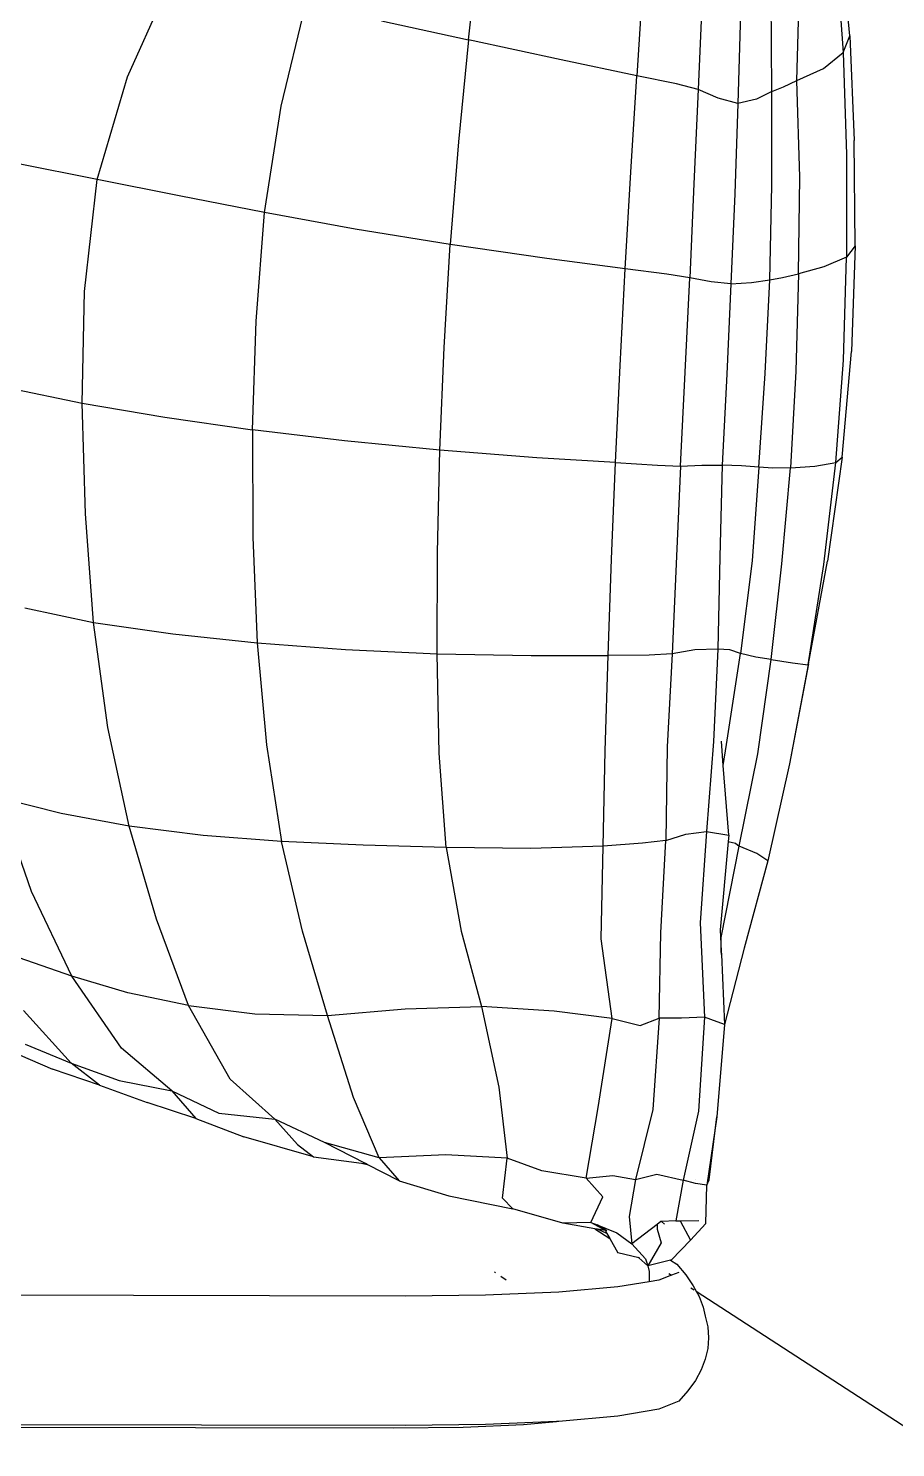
# Model space of a CAD drawing. Extents: x -7815 to 13236, y -6690 to 6575.
# Drawn here: x 3702 to 4113, y -2602 to -1928 of the extents above; entities that cross this region are included whole.
import ezdxf

# ---------------------------------------------------------------- set-up
doc = ezdxf.new("R2010")
doc.units = 0
doc.layers.get('0').update_dxf_attribs({"linetype": 'CONTINUOUS'})

msp = doc.modelspace()

# ---------------------------------------------------------------- linework, layer by layer
for p, q in [((3996.13, -1859.92), (3990.73, -1950.02)), ((3910.72, -1932.92), (3916.17, -1885.3)), ((4091.69, -1931.1), (4087.25, -1882.24)), ((4085.14, -1891.24), (4088.65, -1939.01)), ((3749.02, -1950.59), (3768.36, -1907.14)), ((4066.6, -1952.26), (4067.82, -1906.91)), ((4021.64, -1912.11), (4019.73, -1956.61)), ((4054.74, -1957.54), (4054.44, -1912.94)), ((3821.88, -1964.45), (3833.4, -1916.65)), ((4039.92, -1920.2), (4038.6, -1963.11)), ((3869.45, -1923.91), (3910.72, -1932.92)), ((3910.72, -1932.92), (3905.96, -1981.37)), ((3954.75, -1942.43), (3910.72, -1932.92)), ((4088.65, -1939.01), (4091.69, -1931.1)), ((4091.69, -1931.1), (4093.78, -1980.73)), ((4079.3, -1946.54), (4088.65, -1939.01)), ((4088.65, -1939.01), (4090.12, -1987.37)), ((3990.73, -1950.02), (3954.75, -1942.43)), ((4066.6, -1952.26), (4079.3, -1946.54)), ((3734.58, -1999.34), (3749.02, -1950.59)), ((3987.84, -1995.74), (3990.73, -1950.02)), ((4009.47, -1953.86), (3990.73, -1950.02)), ((4019.73, -1956.61), (4009.47, -1953.86)), ((4060.33, -1955.28), (4066.6, -1952.26)), ((4068.03, -1998.11), (4066.6, -1952.26)), ((4019.73, -1956.61), (4017.68, -2001.27)), ((4029.29, -1960.58), (4019.73, -1956.61)), ((4038.6, -1963.11), (4029.29, -1960.58)), ((4047.5, -1961.07), (4038.6, -1963.11)), ((4054.74, -1957.54), (4047.5, -1961.07)), ((4054.65, -2002.2), (4054.74, -1957.54)), ((4054.74, -1957.54), (4060.33, -1955.28)), ((3813.98, -2014.98), (3821.88, -1964.45)), ((4038.6, -1963.11), (4037.14, -2006.01)), ((3905.96, -1981.37), (3902.08, -2030.23)), ((4094.35, -2030.8), (4093.78, -1980.73)), ((4090.12, -1987.37), (4090.11, -2036.12)), ((3734.58, -1999.34), (3696.39, -1991.74)), ((3728.49, -2052.42), (3734.58, -1999.34)), ((3773.48, -2007.11), (3734.58, -1999.34)), ((3985.18, -2041.66), (3987.84, -1995.74)), ((4017.68, -2001.27), (4015.74, -2046.05)), ((4067.46, -2044.13), (4068.03, -1998.11)), ((3813.98, -2014.98), (3773.48, -2007.11)), ((4037.14, -2006.01), (4035.29, -2048.85)), ((4053.71, -2046.88), (4054.65, -2002.2)), ((3809.97, -2066.6), (3813.98, -2014.98)), ((3856.98, -2022.85), (3813.98, -2014.98)), ((3902.08, -2030.23), (3856.98, -2022.85)), ((3899.19, -2079.1), (3902.08, -2030.23)), ((3947.97, -2036.83), (3902.08, -2030.23)), ((4094.35, -2030.8), (4090.11, -2036.12)), ((4094.35, -2030.8), (4092.55, -2081.04)), ((3985.18, -2041.66), (3947.97, -2036.83)), ((3982.74, -2087.69), (3985.18, -2041.66)), ((4004.86, -2044.3), (3985.18, -2041.66)), ((4079.45, -2040.75), (4067.46, -2044.13)), ((4090.11, -2036.12), (4079.45, -2040.75)), ((4088.68, -2085.02), (4090.11, -2036.12)), ((4015.74, -2046.05), (4004.86, -2044.3)), ((4013.6, -2090.79), (4015.74, -2046.05)), ((4025.88, -2047.83), (4015.74, -2046.05)), ((4035.29, -2048.85), (4025.88, -2047.83)), ((4035.29, -2048.85), (4033.31, -2091.78)), ((4035.29, -2048.85), (4045.14, -2048.21)), ((4045.14, -2048.21), (4053.71, -2046.88)), ((4051.51, -2091.45), (4053.71, -2046.88)), ((4053.71, -2046.88), (4059.74, -2045.86)), ((4059.74, -2045.86), (4067.46, -2044.13)), ((4067.46, -2044.13), (4066.07, -2090.25)), ((3727.46, -2105.56), (3728.49, -2052.42)), ((3808.23, -2118.13), (3809.97, -2066.6)), ((3897.19, -2127.92), (3899.19, -2079.1)), ((4088.14, -2131.09), (4092.55, -2081.04)), ((3980.55, -2133.73), (3982.74, -2087.69)), ((4085.03, -2133.77), (4088.68, -2085.02)), ((4011.37, -2135.4), (4013.6, -2090.79)), ((4033.31, -2091.78), (4031.23, -2134.94)), ((4048.57, -2135.98), (4051.51, -2091.45)), ((4066.07, -2090.25), (4063.55, -2136.24)), ((3692.54, -2098.16), (3727.46, -2105.56)), ((3729.04, -2158.16), (3727.46, -2105.56)), ((3727.46, -2105.56), (3766.7, -2112.1)), ((3766.7, -2112.1), (3808.23, -2118.13)), ((3851.9, -2123.47), (3808.23, -2118.13)), ((3808.23, -2118.13), (3808.37, -2169.17)), ((3897.19, -2127.92), (3851.9, -2123.47)), ((3896.07, -2176.47), (3897.19, -2127.92)), ((3943.13, -2131.44), (3897.19, -2127.92)), ((3980.55, -2133.73), (3943.13, -2131.44)), ((3978.67, -2179.65), (3980.55, -2133.73)), ((3980.55, -2133.73), (4000.52, -2135.03)), ((4000.52, -2135.03), (4011.37, -2135.4)), ((4011.37, -2135.4), (4007.41, -2224.5)), ((4011.37, -2135.4), (4021.44, -2134.97)), ((4021.44, -2134.97), (4031.23, -2134.94)), ((4031.23, -2134.94), (4030.04, -2178.52)), ((4040.29, -2135.24), (4031.23, -2134.94)), ((4048.57, -2135.98), (4040.29, -2135.24)), ((4048.57, -2135.98), (4045.38, -2180.48)), ((4055.24, -2136.4), (4048.57, -2135.98)), ((4063.55, -2136.24), (4055.24, -2136.4)), ((4059.4, -2181.88), (4063.55, -2136.24)), ((4063.55, -2136.24), (4075.15, -2135.43)), ((4075.15, -2135.43), (4085.03, -2133.77)), ((4079.42, -2182.14), (4085.03, -2133.77)), ((4088.14, -2131.09), (4081.2, -2180.59)), ((4085.03, -2133.77), (4088.14, -2131.09)), ((3732.85, -2209.77), (3729.04, -2158.16)), ((3808.37, -2169.17), (3810.45, -2219.28)), ((3895.9, -2224.52), (3896.07, -2176.47)), ((3977.04, -2225.32), (3978.67, -2179.65)), ((4030.04, -2178.52), (4029.12, -2222.39)), ((4045.38, -2180.48), (4039.92, -2224.37)), ((4054.46, -2227.25), (4059.4, -2181.88)), ((4072.01, -2229.86), (4079.42, -2182.14)), ((4072.11, -2229.32), (4081.2, -2180.59)), ((4072.16, -2229.33), (4081.2, -2180.59)), ((3700.24, -2202.69), (3732.85, -2209.77)), ((3739.59, -2259.53), (3732.85, -2209.77)), ((3732.85, -2209.77), (3770.38, -2215.09)), ((3770.38, -2215.09), (3810.45, -2219.28)), ((3810.45, -2219.28), (3814.88, -2267.76)), ((3810.45, -2219.28), (3852.35, -2222.52)), ((3852.35, -2222.52), (3895.9, -2224.52)), ((3896.89, -2271.7), (3895.9, -2224.52)), ((3895.9, -2224.52), (3940.51, -2225.3)), ((4007.41, -2224.5), (3996.58, -2225.25)), ((4007.41, -2224.5), (4005.08, -2268.73)), ((4018.2, -2222.61), (4007.41, -2224.5)), ((4029.12, -2222.39), (4018.2, -2222.61)), ((4029.12, -2222.39), (4027.05, -2266.16)), ((4034.78, -2222.67), (4029.12, -2222.39)), ((4033.21, -2267.67), (4039.92, -2224.37)), ((4039.92, -2224.37), (4034.78, -2222.67)), ((4047.11, -2226.1), (4039.92, -2224.37)), ((3940.51, -2225.3), (3977.04, -2225.32)), ((3975.64, -2270.65), (3977.04, -2225.32)), ((3996.58, -2225.25), (3977.04, -2225.32)), ((4054.46, -2227.25), (4047.11, -2226.1)), ((4048.1, -2272.1), (4054.46, -2227.25)), ((4054.46, -2227.25), (4064.56, -2228.87)), ((4072.16, -2229.33), (4063.07, -2276.82)), ((4072.01, -2229.86), (4063.07, -2276.82)), ((4064.56, -2228.87), (4072.01, -2229.86)), ((4072.01, -2229.86), (4072.11, -2229.32)), ((4072.16, -2229.33), (4072.01, -2229.86)), ((4072.11, -2229.32), (4072.16, -2229.33)), ((3749.8, -2306.44), (3739.59, -2259.53)), ((3814.88, -2267.76), (3822.04, -2313.68)), ((3900.24, -2316.56), (3896.89, -2271.7)), ((3974.74, -2315.91), (3975.64, -2270.65)), ((4005.08, -2268.73), (4004.36, -2313.31)), ((4027.05, -2266.16), (4023.72, -2308.97)), ((4031.7, -2277.6), (4030.79, -2266.03)), ((4031.7, -2277.6), (4033.21, -2267.67)), ((4034.33, -2310.73), (4031.7, -2277.6)), ((4039.27, -2315.89), (4048.1, -2272.1)), ((4063.07, -2276.82), (4052.76, -2322.83)), ((3717.5, -2300.38), (3687.83, -2292.98)), ((3703.35, -2337.43), (3687.83, -2292.98)), ((3749.8, -2306.44), (3717.5, -2300.38)), ((3784.84, -2310.8), (3749.8, -2306.44)), ((3762.75, -2350.55), (3749.8, -2306.44)), ((3822.04, -2313.68), (3784.84, -2310.8)), ((4004.36, -2313.31), (4013.97, -2310.21)), ((4013.97, -2310.21), (4023.72, -2308.97)), ((4023.72, -2308.97), (4020.72, -2352.35)), ((4023.72, -2308.97), (4034.33, -2310.73)), ((4034.33, -2310.73), (4034.06, -2313.68)), ((3860.73, -2315.46), (3822.04, -2313.68)), ((3831.99, -2356.35), (3822.04, -2313.68)), ((3900.24, -2316.56), (3860.73, -2315.46)), ((3940.43, -2316.99), (3900.24, -2316.56)), ((3900.24, -2316.56), (3907.36, -2356.23)), ((3974.74, -2315.91), (3940.43, -2316.99)), ((3973.71, -2360.02), (3974.74, -2315.91)), ((3993.39, -2314.48), (3974.74, -2315.91)), ((4004.36, -2313.31), (3993.39, -2314.48)), ((4001.99, -2357.07), (4004.36, -2313.31)), ((4034.06, -2313.68), (4030.24, -2355.72)), ((4030.64, -2359.26), (4039.27, -2315.89)), ((4034.06, -2313.68), (4037.42, -2314.58)), ((4037.42, -2314.58), (4039.27, -2315.89)), ((4047.54, -2319.38), (4039.27, -2315.89)), ((4052.76, -2322.83), (4041.61, -2364.35)), ((4052.76, -2322.83), (4047.54, -2319.38)), ((3722.49, -2377.73), (3703.35, -2337.43)), ((3777.97, -2391.69), (3762.75, -2350.55)), ((4020.72, -2352.35), (4022.78, -2397.16)), ((3843.78, -2396.38), (3831.99, -2356.35)), ((3907.36, -2356.23), (3916.9, -2392.12)), ((4001.26, -2397.58), (4001.99, -2357.07)), ((4030.24, -2355.72), (4030.7, -2365.84)), ((4030.75, -2365.79), (4030.64, -2359.26)), ((3978.92, -2397.75), (3973.71, -2360.02)), ((4030.7, -2365.84), (4030.75, -2365.79)), ((4030.7, -2365.84), (4030.77, -2367.39)), ((4030.77, -2367.39), (4030.75, -2365.79)), ((4041.61, -2364.35), (4032.28, -2400.68)), ((3722.49, -2377.73), (3697.49, -2369.05)), ((4030.77, -2367.39), (4032.28, -2400.61)), ((3749.09, -2385.55), (3722.49, -2377.73)), ((3746.16, -2411.95), (3722.49, -2377.73)), ((3777.97, -2391.69), (3749.09, -2385.55)), ((3777.97, -2391.69), (3809.45, -2395.64)), ((3797.62, -2426.67), (3777.97, -2391.69)), ((3880.72, -2393.21), (3916.9, -2392.12)), ((3951.5, -2394.31), (3916.9, -2392.12)), ((3916.9, -2392.12), (3925.15, -2430.48)), ((3722.14, -2418.94), (3699.6, -2393.93)), ((3809.45, -2395.64), (3843.78, -2396.38)), ((3843.78, -2396.38), (3880.72, -2393.21)), ((3856.27, -2435.38), (3843.78, -2396.38)), ((3978.92, -2397.75), (3951.5, -2394.31)), ((3972.33, -2440.08), (3978.92, -2397.75)), ((3978.92, -2397.75), (3992.24, -2401.12)), ((3992.24, -2401.12), (4001.26, -2397.58)), ((4001.26, -2397.58), (3998.25, -2441)), ((4011.87, -2397.65), (4001.26, -2397.58)), ((4022.78, -2397.16), (4011.87, -2397.65)), ((4022.78, -2397.16), (4019.9, -2441.76)), ((4025.8, -2398.31), (4022.78, -2397.16)), ((4032.28, -2400.61), (4025.8, -2398.31)), ((4032.28, -2400.68), (4028.62, -2444.5)), ((4032.28, -2400.61), (4032.28, -2400.68)), ((3692.11, -2412.69), (3713.34, -2421.86)), ((3700.3, -2409.94), (3722.14, -2418.94)), ((3769.97, -2432.09), (3746.16, -2411.95)), ((3735.67, -2429.47), (3722.14, -2418.94)), ((3722.14, -2418.94), (3744.96, -2427.22)), ((3735.67, -2429.47), (3713.34, -2421.86)), ((3818.85, -2445.62), (3797.62, -2426.67)), ((3735.67, -2429.47), (3758.2, -2437.64)), ((3744.96, -2427.22), (3769.97, -2432.09)), ((3769.97, -2432.09), (3781.35, -2445.26)), ((3769.97, -2432.09), (3792.29, -2442.74)), ((3925.15, -2430.48), (3929.2, -2464.18)), ((3781.35, -2445.26), (3758.2, -2437.64)), ((3868.35, -2463.89), (3856.27, -2435.38)), ((3966.55, -2473.6), (3972.33, -2440.08)), ((3781.35, -2445.26), (3804.17, -2453.99)), ((3792.29, -2442.74), (3818.85, -2445.62)), ((3842.41, -2456.71), (3818.85, -2445.62)), ((3818.85, -2445.62), (3829.66, -2457.58)), ((3998.25, -2441), (3990.07, -2474.21)), ((4019.9, -2441.76), (4012.71, -2474.61)), ((4028.62, -2444.5), (4023.86, -2476.88)), ((4025.05, -2474.45), (4028.62, -2444.5)), ((3837.17, -2463.53), (3804.17, -2453.99)), ((3829.66, -2457.58), (3837.17, -2463.53)), ((3868.35, -2463.89), (3842.41, -2456.71)), ((3861.91, -2466.73), (3842.41, -2456.71)), ((3837.17, -2463.53), (3859.95, -2466.48)), ((3859.95, -2466.48), (3862.75, -2467.17)), ((3859.95, -2466.48), (3861.91, -2466.73)), ((3862.75, -2467.17), (3861.91, -2466.73)), ((3877.9, -2474.95), (3862.75, -2467.17)), ((3900.05, -2462.49), (3868.35, -2463.89)), ((3868.35, -2463.89), (3877.9, -2474.95)), ((3929.2, -2464.18), (3900.05, -2462.49)), ((3926.92, -2483.16), (3929.2, -2464.18)), ((3945.52, -2470.15), (3929.2, -2464.18)), ((3966.55, -2473.6), (3945.52, -2470.15)), ((3966.55, -2473.6), (3979.25, -2472.43)), ((3974.48, -2482.51), (3966.55, -2473.6)), ((3979.25, -2472.43), (3990.07, -2474.21)), ((3990.07, -2474.21), (4000.18, -2471.65)), ((4000.18, -2471.65), (4012.71, -2474.61)), ((3877.9, -2474.95), (3901.44, -2481.99)), ((3990.07, -2474.21), (3987.07, -2491.85)), ((4012.71, -2474.61), (4009.15, -2493.9)), ((4018.44, -2476.19), (4012.71, -2474.61)), ((4023.86, -2476.88), (4018.44, -2476.19)), ((4018.56, -2474.07), (4018.53, -2474.06)), ((4023.35, -2495.21), (4023.86, -2476.88)), ((4023.86, -2476.88), (4025.05, -2474.45)), ((3901.44, -2481.99), (3931.81, -2488.15)), ((3931.81, -2488.15), (3926.92, -2483.16)), ((3968.82, -2494.63), (3974.48, -2482.51)), ((3955.5, -2494.99), (3931.81, -2488.15)), ((3987.07, -2491.85), (3988.32, -2504.79)), ((4009.15, -2493.9), (4002.36, -2494.2)), ((4009.15, -2493.9), (4011.22, -2493.88)), ((4011.22, -2493.88), (4020.15, -2493.77)), ((4011.22, -2493.88), (4016.18, -2503.06)), ((3968.82, -2494.63), (3955.5, -2494.99)), ((3970.66, -2497.66), (3955.5, -2494.99)), ((3975.72, -2498.55), (3968.82, -2494.63)), ((3968.82, -2494.63), (3971.79, -2495.81)), ((3970.66, -2497.66), (3977.85, -2502.33)), ((3972.07, -2497.9), (3970.66, -2497.66)), ((3976.42, -2498.68), (3971.79, -2495.81)), ((3971.79, -2495.81), (3981.12, -2499.53)), ((3976.47, -2499.88), (3972.07, -2497.9)), ((3975.72, -2498.55), (3972.07, -2497.9)), ((3975.72, -2498.55), (3976.47, -2499.88)), ((3976.47, -2499.88), (3977.85, -2502.33)), ((3981.12, -2499.53), (3988.32, -2504.79)), ((4000.24, -2495.6), (3988.32, -2504.79)), ((4002.03, -2494.22), (4000.24, -2495.6)), ((4000.24, -2495.6), (4000.32, -2497.9)), ((4000.32, -2497.9), (4002.24, -2504.36)), ((4002.36, -2494.2), (4002.03, -2494.22)), ((4003.78, -2495.43), (4002.36, -2494.2)), ((4016.18, -2503.06), (4023.35, -2495.21)), ((3977.85, -2502.33), (3981.61, -2509.02)), ((3988.32, -2504.79), (3994.84, -2511.96)), ((4002.24, -2504.36), (3995.92, -2515.3)), ((4016.18, -2503.06), (4007.14, -2512.38)), ((3991.68, -2511.44), (3981.61, -2509.02)), ((3991.68, -2511.44), (3991.44, -2511.21)), ((3991.52, -2511.22), (3991.92, -2511.48)), ((3995.84, -2515.22), (3991.68, -2511.44)), ((3994.84, -2511.96), (3995.92, -2515.3)), ((4006.61, -2512.52), (3995.92, -2515.3)), ((4007.14, -2512.38), (4006.61, -2512.52)), ((4006.61, -2512.52), (4009.66, -2514.5)), ((3923.08, -2518.14), (3923.63, -2518.5)), ((3926.06, -2520.12), (3928.71, -2521.87)), ((3995.84, -2515.22), (3996.5, -2518.01)), ((3995.92, -2515.3), (3995.84, -2515.22)), ((3996.5, -2518.01), (3996.5, -2522.85)), ((4007.17, -2519.73), (4001.06, -2522.11)), ((4005.91, -2518.92), (4007.17, -2519.73)), ((4010.6, -2518.4), (4007.17, -2519.73)), ((4009.66, -2514.5), (4013.94, -2519.61)), ((4013.94, -2519.61), (4017.44, -2524.73)), ((3953.6, -2527.7), (3918.91, -2529.19)), ((3981.62, -2525.28), (3953.6, -2527.7)), ((3996.5, -2522.85), (3981.62, -2525.28)), ((4001.06, -2522.11), (3996.5, -2522.85)), ((4016.31, -2525.67), (4017.93, -2526.73)), ((4017.44, -2524.73), (4018.82, -2527.3)), ((4018.82, -2527.3), (4139.41, -2605.67)), ((4018.82, -2527.3), (4020.17, -2529.84)), ((3880.84, -2529.64), (3605.21, -2529.12)), ((3918.91, -2529.19), (3880.84, -2529.64)), ((4020.17, -2529.84), (4022.12, -2534.96)), ((4022.12, -2534.96), (4023.14, -2539.13)), ((4023.14, -2539.13), (4024.31, -2544.28)), ((4024.31, -2544.28), (4024.7, -2549.4)), ((4024.31, -2554.5), (4023.14, -2559.58)), ((4024.7, -2549.4), (4024.31, -2554.5)), ((4023.14, -2559.58), (4021.17, -2564.63)), ((4021.17, -2564.63), (4018.43, -2569.66)), ((4014.91, -2574.65), (4010.6, -2579.61)), ((4018.43, -2569.66), (4014.91, -2574.65)), ((4010.6, -2579.61), (4001.06, -2583.41)), ((1884.54, -2588.4), (3875.17, -2592.22)), ((3880.84, -2591.12), (1884.67, -2587.29)), ((3981.62, -2586.66), (3953.6, -2589.14)), ((4001.06, -2583.41), (3981.62, -2586.66)), ((3875.17, -2592.22), (3908.19, -2591.82)), ((3918.91, -2590.66), (3880.84, -2591.12)), ((3908.19, -2591.82), (3936.89, -2590.56)), ((3952.46, -2589.19), (3918.91, -2590.66)), ((3936.89, -2590.56), (3952.46, -2589.19)), ((3953.6, -2589.14), (3952.46, -2589.19))]:
    msp.add_line(p, q)

doc.saveas('drawing.dxf')
